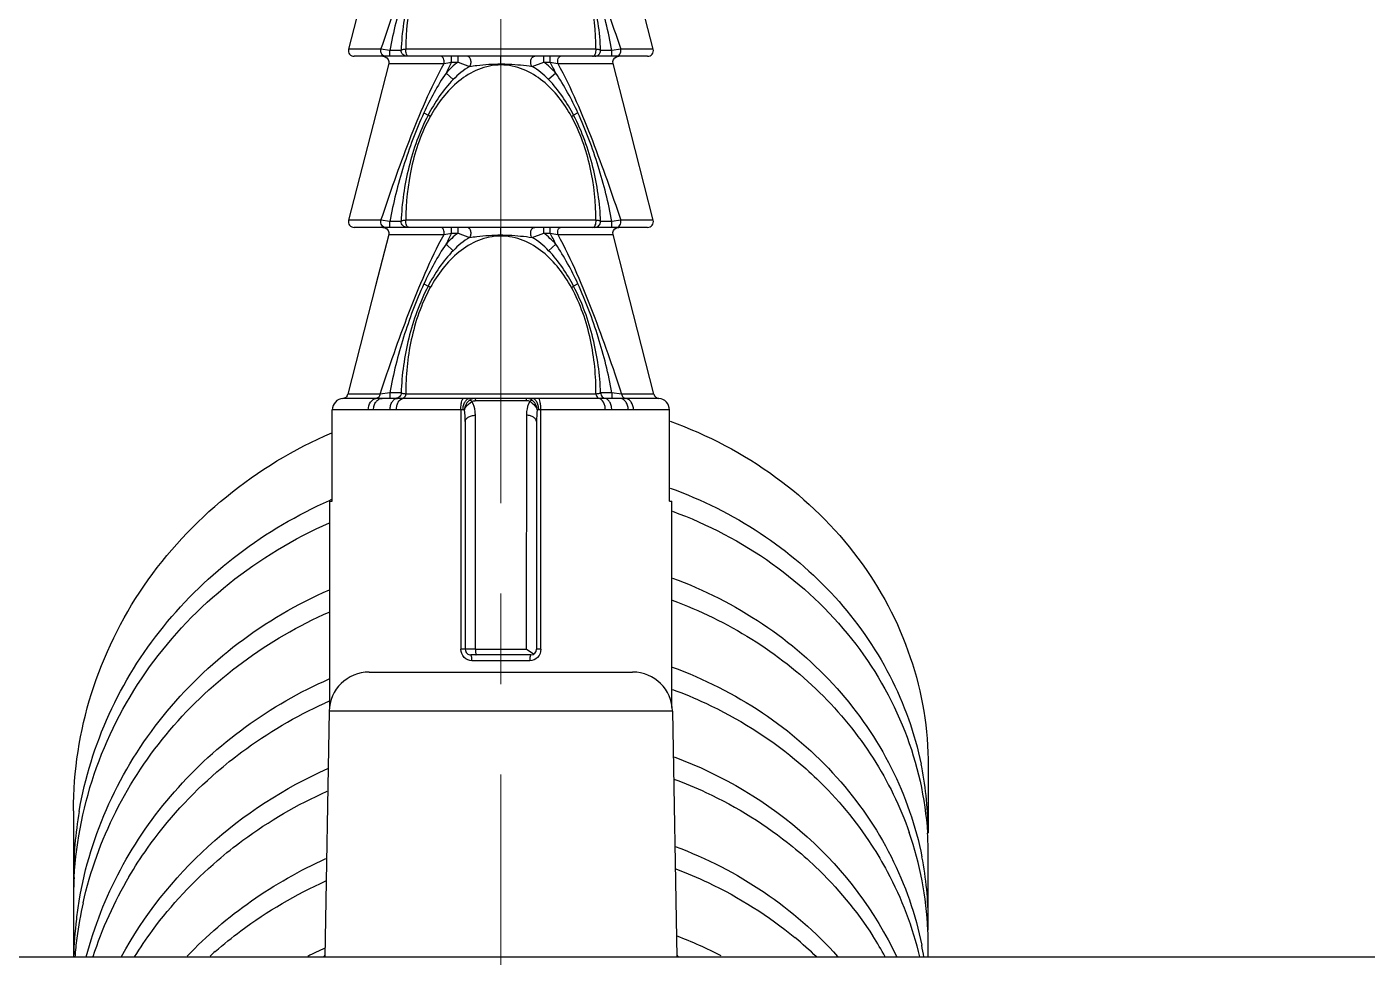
# Model space of a CAD drawing. Header units: millimetres. Extents: x 14295 to 15136, y 4961 to 5556.
# Drawn here: x 14708.73 to 14732.25, y 5344.11 to 5360.42 of the extents above; entities that cross this region are included whole.
import ezdxf

# ---------------------------------------------------------------- set-up
doc = ezdxf.new("R2010")
doc.units = ezdxf.units.MM
doc.linetypes.add('CENTER2', pattern=[28.575, 19.05, -3.175, 3.175, -3.175])
doc.linetypes.add('CENTERX2', pattern=[101.6, 63.5, -12.7, 12.7, -12.7])
doc.layers.add('CENTER', color=1, linetype='CENTERX2', lineweight=15)
doc.layers.add('벽', color=2, linetype='Continuous')

msp = doc.modelspace()

# ---------------------------------------------------------------- linework, layer by layer
at = {"linetype": 'Continuous'}
for p, q in [((14714.849, 5361.893), (14714.373, 5360.03)), ((14719.718, 5360.03), (14719.243, 5361.893)), ((14714.942, 5360.03), (14714.373, 5360.03)), ((14715.099, 5360.006), (14714.942, 5360.03)), ((14715.297, 5360.009), (14715.099, 5360.006)), ((14715.099, 5359.906), (14715.099, 5360.006)), ((14718.714, 5360.03), (14715.377, 5360.03)), ((14718.993, 5360.006), (14718.795, 5360.009)), ((14718.992, 5359.906), (14718.993, 5360.006)), ((14719.149, 5360.03), (14718.993, 5360.006)), ((14719.718, 5360.03), (14719.149, 5360.03)), ((14719.62, 5359.906), (14714.472, 5359.906)), ((14715.077, 5359.782), (14714.849, 5358.893)), ((14714.977, 5359.906), (14715.014, 5359.899)), ((14715.014, 5359.899), (14715.046, 5359.88)), ((14715.046, 5359.88), (14715.069, 5359.852)), ((14715.069, 5359.852), (14715.08, 5359.817)), ((14715.08, 5359.817), (14715.077, 5359.782)), ((14715.077, 5359.782), (14716.048, 5359.782)), ((14716.181, 5359.806), (14716.181, 5359.906)), ((14716.181, 5359.806), (14716.294, 5359.806)), ((14716.294, 5359.806), (14716.294, 5359.906)), ((14716.294, 5359.806), (14716.498, 5359.73)), ((14717.046, 5359.754), (14717.046, 5359.906)), ((14717.594, 5359.73), (14717.797, 5359.806)), ((14717.797, 5359.806), (14717.797, 5359.906)), ((14717.797, 5359.806), (14717.911, 5359.806)), ((14717.911, 5359.806), (14717.911, 5359.906)), ((14718.044, 5359.782), (14719.014, 5359.782)), ((14719.012, 5359.817), (14719.023, 5359.852)), ((14719.014, 5359.782), (14719.012, 5359.817)), ((14719.243, 5358.893), (14719.014, 5359.782)), ((14719.023, 5359.852), (14719.045, 5359.88)), ((14719.045, 5359.88), (14719.077, 5359.899)), ((14719.077, 5359.899), (14719.114, 5359.906)), ((14716.083, 5359.612), (14716.208, 5359.497)), ((14718.009, 5359.612), (14717.884, 5359.497)), ((14714.849, 5358.893), (14714.373, 5357.03)), ((14715.694, 5358.914), (14715.768, 5358.872)), ((14715.807, 5358.851), (14715.768, 5358.872)), ((14718.284, 5358.851), (14718.323, 5358.873)), ((14718.397, 5358.915), (14718.323, 5358.873)), ((14719.718, 5357.03), (14719.243, 5358.893)), ((14714.942, 5357.03), (14714.373, 5357.03)), ((14715.099, 5357.006), (14714.942, 5357.03)), ((14715.297, 5357.009), (14715.099, 5357.006)), ((14715.099, 5356.906), (14715.099, 5357.006)), ((14718.714, 5357.03), (14715.377, 5357.03)), ((14718.993, 5357.006), (14718.795, 5357.009)), ((14718.992, 5356.906), (14718.993, 5357.006)), ((14719.149, 5357.03), (14718.993, 5357.006)), ((14719.718, 5357.03), (14719.149, 5357.03)), ((14719.62, 5356.906), (14714.472, 5356.906)), ((14715.077, 5356.782), (14714.845, 5355.878)), ((14714.977, 5356.906), (14715.014, 5356.899)), ((14715.014, 5356.899), (14715.046, 5356.88)), ((14715.046, 5356.88), (14715.069, 5356.852)), ((14715.069, 5356.852), (14715.08, 5356.817)), ((14715.08, 5356.817), (14715.077, 5356.782)), ((14715.077, 5356.782), (14716.048, 5356.782)), ((14716.181, 5356.806), (14716.181, 5356.906)), ((14716.181, 5356.806), (14716.294, 5356.806)), ((14716.294, 5356.806), (14716.294, 5356.906)), ((14716.294, 5356.806), (14716.498, 5356.73)), ((14717.046, 5356.754), (14717.046, 5356.906)), ((14717.594, 5356.73), (14717.797, 5356.806)), ((14717.797, 5356.806), (14717.797, 5356.906)), ((14717.797, 5356.806), (14717.911, 5356.806)), ((14717.911, 5356.806), (14717.911, 5356.906)), ((14718.044, 5356.782), (14719.014, 5356.782)), ((14719.012, 5356.817), (14719.023, 5356.852)), ((14719.014, 5356.782), (14719.012, 5356.817)), ((14719.247, 5355.878), (14719.014, 5356.782)), ((14719.023, 5356.852), (14719.045, 5356.88)), ((14719.045, 5356.88), (14719.077, 5356.899)), ((14719.077, 5356.899), (14719.114, 5356.906)), ((14716.083, 5356.612), (14716.208, 5356.497)), ((14718.009, 5356.612), (14717.884, 5356.497)), ((14714.845, 5355.878), (14714.717, 5355.378)), ((14715.694, 5355.914), (14715.768, 5355.872)), ((14715.807, 5355.851), (14715.768, 5355.872)), ((14718.284, 5355.851), (14718.323, 5355.873)), ((14718.397, 5355.915), (14718.323, 5355.873)), ((14719.375, 5355.378), (14719.247, 5355.878)), ((14714.717, 5355.378), (14714.361, 5353.982)), ((14719.731, 5353.982), (14719.375, 5355.378)), ((14714.858, 5353.906), (14714.272, 5353.906)), ((14714.349, 5353.954), (14714.329, 5353.93)), ((14714.926, 5353.982), (14714.361, 5353.982)), ((14714.961, 5353.906), (14714.858, 5353.906)), ((14715.098, 5354.006), (14714.926, 5353.982)), ((14715.23, 5353.906), (14714.961, 5353.906)), ((14715.297, 5354.003), (14715.098, 5354.006)), ((14715.098, 5354.006), (14715.098, 5353.906)), ((14715.324, 5353.906), (14715.23, 5353.906)), ((14716.387, 5353.906), (14715.324, 5353.906)), ((14718.714, 5353.982), (14715.377, 5353.982)), ((14716.503, 5353.906), (14716.387, 5353.906)), ((14717.589, 5353.906), (14716.503, 5353.906)), ((14717.705, 5353.906), (14717.589, 5353.906)), ((14718.768, 5353.906), (14717.705, 5353.906)), ((14718.861, 5353.906), (14718.768, 5353.906)), ((14718.993, 5354.006), (14718.795, 5354.003)), ((14719.131, 5353.906), (14718.861, 5353.906)), ((14719.165, 5353.982), (14718.993, 5354.006)), ((14718.993, 5354.006), (14718.994, 5353.906)), ((14719.233, 5353.906), (14719.131, 5353.906)), ((14719.731, 5353.982), (14719.165, 5353.982)), ((14719.82, 5353.906), (14719.233, 5353.906)), ((14719.763, 5353.93), (14719.743, 5353.954)), ((14714.088, 5352.106), (14714.088, 5353.707)), ((14714.718, 5353.707), (14714.088, 5353.707)), ((14714.812, 5353.706), (14714.718, 5353.707)), ((14715.101, 5353.706), (14714.812, 5353.706)), ((14715.213, 5353.707), (14715.101, 5353.706)), ((14716.344, 5353.707), (14715.213, 5353.707)), ((14716.344, 5353.707), (14716.344, 5349.506)), ((14716.381, 5353.706), (14716.344, 5353.707)), ((14716.407, 5353.706), (14716.381, 5353.706)), ((14717.499, 5353.865), (14716.592, 5353.865)), ((14717.71, 5353.706), (14717.685, 5353.706)), ((14717.747, 5353.707), (14717.71, 5353.706)), ((14717.747, 5349.506), (14717.747, 5353.707)), ((14718.878, 5353.707), (14717.747, 5353.707)), ((14718.991, 5353.706), (14718.878, 5353.707)), ((14719.28, 5353.706), (14718.991, 5353.706)), ((14719.374, 5353.707), (14719.28, 5353.706)), ((14720.004, 5353.707), (14719.374, 5353.707)), ((14720.004, 5352.106), (14720.004, 5353.707)), ((14716.421, 5353.5), (14716.421, 5349.506)), ((14716.601, 5349.507), (14716.598, 5353.612)), ((14717.494, 5353.612), (14717.491, 5349.507)), ((14717.671, 5353.5), (14717.671, 5349.506)), ((14714.041, 5352.116), (14714.049, 5352.119)), ((14714.046, 5348.487), (14714.046, 5352.106)), ((14714.046, 5352.106), (14714.088, 5352.106)), ((14714.047, 5352.103), (14714.056, 5352.106)), ((14720.004, 5352.106), (14720.046, 5352.106)), ((14720.046, 5348.487), (14720.046, 5352.106)), ((14716.421, 5349.506), (14716.344, 5349.506)), ((14716.601, 5349.507), (14716.421, 5349.506)), ((14717.571, 5349.406), (14716.521, 5349.406)), ((14716.601, 5349.507), (14717.491, 5349.507)), ((14717.62, 5349.419), (14717.491, 5349.507)), ((14717.747, 5349.506), (14717.671, 5349.506)), ((14717.554, 5349.306), (14716.538, 5349.306)), ((14714.734, 5349.106), (14719.358, 5349.106)), ((14714.034, 5348.418), (14713.958, 5344.106)), ((14720.058, 5348.418), (14714.034, 5348.418)), ((14720.058, 5348.418), (14720.133, 5344.106)), ((14724.546, 5347.456), (14724.546, 5346.283)), ((14709.546, 5346.674), (14709.546, 5345.502)), ((14724.546, 5344.72), (14724.546, 5345.893)), ((14709.546, 5345.111), (14709.546, 5344.106)), ((14724.546, 5344.106), (14724.546, 5344.33)), ((14744.809, 5344.106), (14689.384, 5344.106)), ((14713.959, 5344.144), (14713.936, 5344.106)), ((14720.132, 5344.144), (14720.156, 5344.106))]:
    msp.add_line(p, q, dxfattribs=at)
for centre, radius, start, end in [((14712.153, 5381.508), 22.072, 280.1631, 280.5139), ((14722.11, 5356.695), 6.695, 152.3134, 154.1752), ((14711.973, 5356.69), 6.705, 25.8267, 27.6858), ((14721.768, 5380.572), 21.121, 259.4774, 259.844), ((14712.202, 5378.242), 21.802, 280.1608, 280.516), ((14722.101, 5353.699), 6.686, 152.3123, 154.1767), ((14711.993, 5353.701), 6.683, 25.8231, 27.6883), ((14721.702, 5377.211), 20.754, 259.4755, 259.8486), ((14714.262, 5354.009), 0.104, 275.3324, 292.573), ((14714.262, 5354.008), 0.103, 292.6638, 310.2499), ((14714.264, 5354.006), 0.0998, 328.1025, 345.6551), ((14719.827, 5354.006), 0.0998, 194.3449, 211.8975), ((14719.829, 5354.008), 0.103, 229.7501, 247.3362), ((14719.829, 5354.009), 0.104, 247.427, 264.6676), ((14717.272, 5344.75), 8.043, 113.4059, 113.6196), ((14716.521, 5349.506), 0.1, 180, 270.0005), ((14717.571, 5349.506), 0.1, 270, 0), ((14714.734, 5348.406), 0.7, 90, 179), ((14719.358, 5348.406), 0.7, 1, 90), ((14717.266, 5341.248), 8.027, 113.6716, 114.3396), ((14718.595, 5346.279), 5.95, 11.2906, 11.7618), ((14718.603, 5346.281), 5.942, 0.0261, 11.2894), ((14716.392, 5345.5), 6.846, 170.2374, 179.9864), ((14718.567, 5344.321), 5.979, 2.4672, 19.243), ((14718.63, 5345.892), 5.916, 0.0023, 3.7949), ((14718.608, 5344.718), 5.938, 0.0217, 11.1358), ((14716.37, 5345.502), 6.825, 180.0031, 181.4104), ((14716.377, 5345.111), 6.831, 176.7256, 179.9984), ((14716.61, 5341.915), 7.075, 149.4115, 161.9034), ((14716.392, 5343.936), 6.847, 170.3106, 172.9797), ((14716.407, 5343.544), 6.861, 167.2368, 172.4825), ((14716.378, 5343.939), 6.832, 172.9836, 178.5966), ((14718.634, 5344.72), 5.911, 358.6255, 0.0016), ((14717.457, 5337.417), 7.549, 62.7672, 69.2059), ((14718.239, 5341.054), 6.338, 28.8236, 32.6931), ((14718.647, 5344.33), 5.899, 359.9965, 2.4146), ((14716.392, 5343.546), 6.846, 172.4854, 175.2932), ((14717.253, 5336.977), 7.997, 114.3365, 116.7242), ((14717.807, 5339.129), 6.903, 46.1808, 50.4121), ((14718.586, 5343.151), 5.96, 9.2582, 11.2486), ((14717.053, 5338.444), 7.641, 131.0588, 131.9789)]:
    msp.add_arc(centre, radius, start, end, dxfattribs=at)
for points, knots in [([(14714.942, 5360.03), (14715.099, 5360.499), (14715.343, 5361.201), (14715.716, 5362.117), (14715.929, 5362.565), (14716.048, 5362.782)], [0, 0, 0, 0, 0.500014, 0.750016, 1, 1, 1, 1]), ([(14718.044, 5362.782), (14718.163, 5362.565), (14718.375, 5362.117), (14718.748, 5361.201), (14718.993, 5360.499), (14719.149, 5360.03)], [0, 0, 0, 0, 0.249984, 0.499986, 1, 1, 1, 1]), ([(14715.694, 5361.914), (14715.555, 5361.611), (14715.379, 5361.14), (14715.197, 5360.497), (14715.126, 5360.171), (14715.099, 5360.006)], [0, 0, 0, 0, 0.499916, 0.749957, 1, 1, 1, 1]), ([(14715.768, 5361.872), (14715.619, 5361.585), (14715.454, 5361.124), (14715.33, 5360.49), (14715.301, 5360.169), (14715.297, 5360.009)], [0, 0, 0, 0, 0.501413, 0.751199, 1, 1, 1, 1]), ([(14718.795, 5360.009), (14718.791, 5360.169), (14718.761, 5360.491), (14718.637, 5361.124), (14718.473, 5361.586), (14718.323, 5361.873)], [0, 0, 0, 0, 0.248799, 0.498591, 1, 1, 1, 1]), ([(14718.993, 5360.006), (14718.965, 5360.171), (14718.894, 5360.498), (14718.712, 5361.14), (14718.537, 5361.611), (14718.397, 5361.915)], [0, 0, 0, 0, 0.250042, 0.500085, 1, 1, 1, 1]), ([(14715.807, 5361.851), (14715.653, 5361.573), (14715.444, 5360.97), (14715.379, 5360.341), (14715.377, 5360.03)], [0, 0, 0, 0, 0.505805, 1, 1, 1, 1]), ([(14718.714, 5360.03), (14718.713, 5360.341), (14718.648, 5360.97), (14718.438, 5361.573), (14718.284, 5361.851)], [0, 0, 0, 0, 0.494196, 1, 1, 1, 1]), ([(14714.373, 5360.03), (14714.366, 5360.002), (14714.38, 5359.934), (14714.442, 5359.906), (14714.472, 5359.906)], [0, 0, 0, 0, 0.499383, 1, 1, 1, 1]), ([(14715.017, 5359.906), (14715.006, 5359.906), (14714.98, 5359.914), (14714.943, 5359.955), (14714.937, 5360.002), (14714.942, 5360.03)], [0, 0, 0, 0, 0.219188, 0.461716, 1, 1, 1, 1]), ([(14715.397, 5359.906), (14715.371, 5359.906), (14715.317, 5359.928), (14715.296, 5359.983), (14715.297, 5360.009)], [0, 0, 0, 0, 0.499908, 1, 1, 1, 1]), ([(14715.377, 5360.03), (14715.358, 5360.028), (14715.332, 5360.025), (14715.306, 5360.017), (14715.298, 5360.012), (14715.297, 5360.009)], [0, 0, 0, 0, 0.690597, 0.893402, 1, 1, 1, 1]), ([(14715.437, 5359.906), (14715.427, 5359.906), (14715.406, 5359.915), (14715.385, 5359.946), (14715.375, 5359.986), (14715.375, 5360.015), (14715.377, 5360.03)], [0, 0, 0, 0, 0.189502, 0.423747, 0.703402, 1, 1, 1, 1]), ([(14718.655, 5359.906), (14718.664, 5359.906), (14718.686, 5359.915), (14718.706, 5359.946), (14718.717, 5359.986), (14718.716, 5360.015), (14718.714, 5360.03)], [0, 0, 0, 0, 0.189503, 0.423748, 0.703403, 1, 1, 1, 1]), ([(14718.695, 5359.906), (14718.721, 5359.906), (14718.775, 5359.928), (14718.795, 5359.983), (14718.795, 5360.009)], [0, 0, 0, 0, 0.499908, 1, 1, 1, 1]), ([(14718.795, 5360.009), (14718.794, 5360.012), (14718.785, 5360.017), (14718.759, 5360.025), (14718.734, 5360.028), (14718.714, 5360.03)], [0, 0, 0, 0, 0.106498, 0.30909, 1, 1, 1, 1]), ([(14719.074, 5359.906), (14719.086, 5359.906), (14719.111, 5359.914), (14719.148, 5359.955), (14719.155, 5360.002), (14719.149, 5360.03)], [0, 0, 0, 0, 0.219189, 0.461717, 1, 1, 1, 1]), ([(14719.62, 5359.906), (14719.649, 5359.906), (14719.711, 5359.934), (14719.726, 5360.002), (14719.718, 5360.03)], [0, 0, 0, 0, 0.500617, 1, 1, 1, 1]), ([(14714.942, 5357.03), (14715.099, 5357.499), (14715.343, 5358.201), (14715.716, 5359.117), (14715.929, 5359.565), (14716.048, 5359.782)], [0, 0, 0, 0, 0.500014, 0.750016, 1, 1, 1, 1]), ([(14717.046, 5359.754), (14716.912, 5359.754), (14716.643, 5359.698), (14716.298, 5359.484), (14716.018, 5359.193), (14715.872, 5358.968), (14715.807, 5358.851)], [0, 0, 0, 0, 0.250277, 0.499797, 0.74937, 1, 1, 1, 1]), ([(14716.048, 5359.782), (14716.05, 5359.796), (14716.049, 5359.826), (14716.041, 5359.87), (14716.018, 5359.906), (14716, 5359.906)], [0, 0, 0, 0, 0.318177, 0.614091, 1, 1, 1, 1]), ([(14716.498, 5359.73), (14716.51, 5359.745), (14716.525, 5359.782), (14716.523, 5359.84), (14716.498, 5359.89), (14716.465, 5359.906), (14716.45, 5359.906)], [0, 0, 0, 0, 0.259552, 0.537508, 0.7898, 1, 1, 1, 1]), ([(14716.498, 5359.73), (14716.54, 5359.736), (14716.721, 5359.759), (14716.905, 5359.773), (14717.046, 5359.773)], [0, 0, 0, 0, 0.229837, 1, 1, 1, 1]), ([(14717.046, 5359.773), (14717.093, 5359.773), (14717.277, 5359.768), (14717.459, 5359.749), (14717.594, 5359.73)], [0, 0, 0, 0, 0.260003, 1, 1, 1, 1]), ([(14718.284, 5358.851), (14718.22, 5358.969), (14718.073, 5359.194), (14717.793, 5359.484), (14717.448, 5359.698), (14717.179, 5359.754), (14717.046, 5359.754)], [0, 0, 0, 0, 0.250677, 0.500316, 0.749851, 1, 1, 1, 1]), ([(14717.594, 5359.73), (14717.582, 5359.745), (14717.566, 5359.782), (14717.569, 5359.84), (14717.593, 5359.89), (14717.626, 5359.906), (14717.641, 5359.906)], [0, 0, 0, 0, 0.259551, 0.537504, 0.789794, 1, 1, 1, 1]), ([(14718.044, 5359.782), (14718.042, 5359.796), (14718.042, 5359.826), (14718.05, 5359.87), (14718.073, 5359.906), (14718.091, 5359.906)], [0, 0, 0, 0, 0.318177, 0.614092, 1, 1, 1, 1]), ([(14718.044, 5359.782), (14718.163, 5359.565), (14718.375, 5359.117), (14718.748, 5358.201), (14718.993, 5357.499), (14719.149, 5357.03)], [0, 0, 0, 0, 0.249984, 0.499986, 1, 1, 1, 1]), ([(14715.694, 5358.914), (14715.555, 5358.611), (14715.379, 5358.14), (14715.197, 5357.497), (14715.126, 5357.171), (14715.099, 5357.006)], [0, 0, 0, 0, 0.499916, 0.749957, 1, 1, 1, 1]), ([(14715.768, 5358.872), (14715.619, 5358.585), (14715.454, 5358.124), (14715.33, 5357.49), (14715.301, 5357.169), (14715.297, 5357.009)], [0, 0, 0, 0, 0.501413, 0.751199, 1, 1, 1, 1]), ([(14715.807, 5358.851), (14715.653, 5358.573), (14715.444, 5357.97), (14715.379, 5357.341), (14715.377, 5357.03)], [0, 0, 0, 0, 0.505805, 1, 1, 1, 1]), ([(14718.714, 5357.03), (14718.713, 5357.341), (14718.648, 5357.97), (14718.438, 5358.573), (14718.284, 5358.851)], [0, 0, 0, 0, 0.494196, 1, 1, 1, 1]), ([(14718.795, 5357.009), (14718.791, 5357.169), (14718.761, 5357.491), (14718.637, 5358.124), (14718.473, 5358.586), (14718.323, 5358.873)], [0, 0, 0, 0, 0.248799, 0.498591, 1, 1, 1, 1]), ([(14718.993, 5357.006), (14718.965, 5357.171), (14718.894, 5357.498), (14718.712, 5358.14), (14718.537, 5358.611), (14718.397, 5358.915)], [0, 0, 0, 0, 0.250042, 0.500085, 1, 1, 1, 1]), ([(14714.373, 5357.03), (14714.366, 5357.002), (14714.38, 5356.934), (14714.442, 5356.906), (14714.472, 5356.906)], [0, 0, 0, 0, 0.499383, 1, 1, 1, 1]), ([(14715.017, 5356.906), (14715.006, 5356.906), (14714.98, 5356.914), (14714.943, 5356.955), (14714.937, 5357.002), (14714.942, 5357.03)], [0, 0, 0, 0, 0.219188, 0.461716, 1, 1, 1, 1]), ([(14715.397, 5356.906), (14715.371, 5356.906), (14715.317, 5356.928), (14715.296, 5356.983), (14715.297, 5357.009)], [0, 0, 0, 0, 0.499908, 1, 1, 1, 1]), ([(14715.377, 5357.03), (14715.358, 5357.028), (14715.332, 5357.025), (14715.306, 5357.017), (14715.298, 5357.012), (14715.297, 5357.009)], [0, 0, 0, 0, 0.690597, 0.893402, 1, 1, 1, 1]), ([(14715.437, 5356.906), (14715.427, 5356.906), (14715.406, 5356.915), (14715.385, 5356.946), (14715.375, 5356.986), (14715.375, 5357.015), (14715.377, 5357.03)], [0, 0, 0, 0, 0.189502, 0.423747, 0.703402, 1, 1, 1, 1]), ([(14718.655, 5356.906), (14718.664, 5356.906), (14718.686, 5356.915), (14718.706, 5356.946), (14718.717, 5356.986), (14718.716, 5357.015), (14718.714, 5357.03)], [0, 0, 0, 0, 0.189503, 0.423748, 0.703403, 1, 1, 1, 1]), ([(14718.695, 5356.906), (14718.721, 5356.906), (14718.775, 5356.928), (14718.795, 5356.983), (14718.795, 5357.009)], [0, 0, 0, 0, 0.499908, 1, 1, 1, 1]), ([(14718.795, 5357.009), (14718.794, 5357.012), (14718.785, 5357.017), (14718.759, 5357.025), (14718.734, 5357.028), (14718.714, 5357.03)], [0, 0, 0, 0, 0.106498, 0.30909, 1, 1, 1, 1]), ([(14719.074, 5356.906), (14719.086, 5356.906), (14719.111, 5356.914), (14719.148, 5356.955), (14719.155, 5357.002), (14719.149, 5357.03)], [0, 0, 0, 0, 0.219189, 0.461717, 1, 1, 1, 1]), ([(14719.62, 5356.906), (14719.649, 5356.906), (14719.711, 5356.934), (14719.726, 5357.002), (14719.718, 5357.03)], [0, 0, 0, 0, 0.500617, 1, 1, 1, 1]), ([(14714.926, 5353.982), (14715.085, 5354.459), (14715.333, 5355.173), (14715.711, 5356.106), (14715.927, 5356.561), (14716.048, 5356.782)], [0, 0, 0, 0, 0.500015, 0.750017, 1, 1, 1, 1]), ([(14717.046, 5356.754), (14716.912, 5356.754), (14716.643, 5356.698), (14716.298, 5356.484), (14716.018, 5356.193), (14715.871, 5355.968), (14715.807, 5355.851)], [0, 0, 0, 0, 0.250296, 0.49982, 0.749389, 1, 1, 1, 1]), ([(14716.048, 5356.782), (14716.05, 5356.796), (14716.049, 5356.826), (14716.041, 5356.87), (14716.018, 5356.906), (14716, 5356.906)], [0, 0, 0, 0, 0.318178, 0.614092, 1, 1, 1, 1]), ([(14716.498, 5356.73), (14716.51, 5356.745), (14716.525, 5356.782), (14716.523, 5356.84), (14716.498, 5356.89), (14716.465, 5356.906), (14716.45, 5356.906)], [0, 0, 0, 0, 0.259552, 0.537509, 0.789801, 1, 1, 1, 1]), ([(14716.498, 5356.73), (14716.54, 5356.736), (14716.721, 5356.759), (14716.905, 5356.773), (14717.046, 5356.773)], [0, 0, 0, 0, 0.229839, 1, 1, 1, 1]), ([(14717.046, 5356.773), (14717.093, 5356.773), (14717.277, 5356.768), (14717.459, 5356.749), (14717.594, 5356.73)], [0, 0, 0, 0, 0.260004, 1, 1, 1, 1]), ([(14718.284, 5355.851), (14718.22, 5355.969), (14718.073, 5356.194), (14717.793, 5356.484), (14717.448, 5356.698), (14717.179, 5356.754), (14717.046, 5356.754)], [0, 0, 0, 0, 0.250677, 0.500316, 0.74985, 1, 1, 1, 1]), ([(14717.594, 5356.73), (14717.582, 5356.745), (14717.566, 5356.782), (14717.569, 5356.84), (14717.593, 5356.89), (14717.626, 5356.906), (14717.641, 5356.906)], [0, 0, 0, 0, 0.259551, 0.537504, 0.789795, 1, 1, 1, 1]), ([(14718.044, 5356.782), (14718.042, 5356.796), (14718.042, 5356.826), (14718.05, 5356.87), (14718.073, 5356.906), (14718.091, 5356.906)], [0, 0, 0, 0, 0.318177, 0.614092, 1, 1, 1, 1]), ([(14718.044, 5356.782), (14718.165, 5356.561), (14718.381, 5356.106), (14718.759, 5355.173), (14719.007, 5354.459), (14719.165, 5353.982)], [0, 0, 0, 0, 0.249983, 0.499985, 1, 1, 1, 1]), ([(14715.694, 5355.914), (14715.555, 5355.611), (14715.379, 5355.14), (14715.197, 5354.497), (14715.126, 5354.17), (14715.098, 5354.006)], [0, 0, 0, 0, 0.499916, 0.749956, 1, 1, 1, 1]), ([(14715.768, 5355.872), (14715.618, 5355.585), (14715.453, 5355.121), (14715.33, 5354.486), (14715.3, 5354.164), (14715.297, 5354.003)], [0, 0, 0, 0, 0.501414, 0.751196, 1, 1, 1, 1]), ([(14715.807, 5355.851), (14715.649, 5355.565), (14715.437, 5354.946), (14715.375, 5354.3), (14715.377, 5353.982)], [0, 0, 0, 0, 0.50612, 1, 1, 1, 1]), ([(14718.714, 5353.982), (14718.716, 5354.3), (14718.655, 5354.946), (14718.442, 5355.566), (14718.284, 5355.851)], [0, 0, 0, 0, 0.493886, 1, 1, 1, 1]), ([(14718.795, 5354.003), (14718.791, 5354.164), (14718.762, 5354.486), (14718.638, 5355.122), (14718.473, 5355.585), (14718.323, 5355.873)], [0, 0, 0, 0, 0.248801, 0.498589, 1, 1, 1, 1]), ([(14718.993, 5354.006), (14718.965, 5354.17), (14718.894, 5354.497), (14718.713, 5355.14), (14718.537, 5355.611), (14718.397, 5355.915)], [0, 0, 0, 0, 0.250042, 0.500085, 1, 1, 1, 1]), ([(14714.272, 5353.906), (14714.223, 5353.902), (14714.127, 5353.856), (14714.088, 5353.756), (14714.088, 5353.707)], [0, 0, 0, 0, 0.499954, 1, 1, 1, 1]), ([(14714.718, 5353.707), (14714.718, 5353.754), (14714.737, 5353.825), (14714.799, 5353.889), (14714.839, 5353.904), (14714.858, 5353.906)], [0, 0, 0, 0, 0.535663, 0.777504, 1, 1, 1, 1]), ([(14714.812, 5353.706), (14714.812, 5353.732), (14714.819, 5353.782), (14714.851, 5353.848), (14714.899, 5353.894), (14714.941, 5353.906), (14714.961, 5353.906)], [0, 0, 0, 0, 0.282644, 0.547386, 0.784518, 1, 1, 1, 1]), ([(14714.926, 5353.982), (14714.923, 5353.963), (14714.908, 5353.928), (14714.875, 5353.908), (14714.858, 5353.906)], [0, 0, 0, 0, 0.536771, 1, 1, 1, 1]), ([(14715.101, 5353.706), (14715.101, 5353.732), (14715.107, 5353.781), (14715.133, 5353.846), (14715.175, 5353.893), (14715.213, 5353.906), (14715.23, 5353.906)], [0, 0, 0, 0, 0.29658, 0.56834, 0.80051, 1, 1, 1, 1]), ([(14715.297, 5354.003), (14715.296, 5353.978), (14715.274, 5353.926), (14715.222, 5353.906), (14715.197, 5353.906)], [0, 0, 0, 0, 0.50007, 1, 1, 1, 1]), ([(14715.213, 5353.707), (14715.213, 5353.731), (14715.218, 5353.778), (14715.244, 5353.854), (14715.29, 5353.901), (14715.324, 5353.906)], [0, 0, 0, 0, 0.301065, 0.577718, 1, 1, 1, 1]), ([(14715.377, 5353.982), (14715.358, 5353.984), (14715.332, 5353.987), (14715.306, 5353.995), (14715.297, 5354), (14715.297, 5354.003)], [0, 0, 0, 0, 0.701316, 0.899207, 1, 1, 1, 1]), ([(14715.377, 5353.982), (14715.376, 5353.972), (14715.369, 5353.942), (14715.345, 5353.91), (14715.324, 5353.906)], [0, 0, 0, 0, 0.306518, 1, 1, 1, 1]), ([(14716.344, 5353.707), (14716.344, 5353.731), (14716.346, 5353.776), (14716.354, 5353.837), (14716.365, 5353.879), (14716.378, 5353.903), (14716.387, 5353.906)], [0, 0, 0, 0, 0.347706, 0.651377, 0.874527, 1, 1, 1, 1]), ([(14716.381, 5353.706), (14716.381, 5353.732), (14716.387, 5353.781), (14716.412, 5353.846), (14716.45, 5353.893), (14716.486, 5353.906), (14716.503, 5353.906)], [0, 0, 0, 0, 0.302961, 0.578074, 0.808117, 1, 1, 1, 1]), ([(14716.504, 5353.878), (14716.476, 5353.86), (14716.427, 5353.808), (14716.409, 5353.74), (14716.407, 5353.706)], [0, 0, 0, 0, 0.494234, 1, 1, 1, 1]), ([(14716.504, 5353.878), (14716.509, 5353.877), (14716.522, 5353.868), (14716.532, 5353.858), (14716.537, 5353.851)], [0, 0, 0, 0, 0.380343, 1, 1, 1, 1]), ([(14716.604, 5353.906), (14716.6, 5353.906), (14716.596, 5353.886), (14716.594, 5353.875), (14716.592, 5353.865)], [0, 0, 0, 0, 0.294511, 1, 1, 1, 1]), ([(14717.499, 5353.865), (14717.498, 5353.875), (14717.496, 5353.886), (14717.491, 5353.906), (14717.487, 5353.906)], [0, 0, 0, 0, 0.705489, 1, 1, 1, 1]), ([(14717.554, 5353.851), (14717.56, 5353.858), (14717.57, 5353.868), (14717.582, 5353.877), (14717.587, 5353.878)], [0, 0, 0, 0, 0.619839, 1, 1, 1, 1]), ([(14717.685, 5353.706), (14717.683, 5353.74), (14717.664, 5353.809), (14717.615, 5353.861), (14717.587, 5353.879)], [0, 0, 0, 0, 0.505777, 1, 1, 1, 1]), ([(14717.71, 5353.706), (14717.71, 5353.732), (14717.704, 5353.781), (14717.68, 5353.846), (14717.641, 5353.893), (14717.605, 5353.906), (14717.589, 5353.906)], [0, 0, 0, 0, 0.302957, 0.578067, 0.80811, 1, 1, 1, 1]), ([(14717.747, 5353.707), (14717.747, 5353.731), (14717.746, 5353.776), (14717.737, 5353.837), (14717.726, 5353.879), (14717.713, 5353.903), (14717.705, 5353.906)], [0, 0, 0, 0, 0.347707, 0.651378, 0.874528, 1, 1, 1, 1]), ([(14718.795, 5354.003), (14718.794, 5354), (14718.786, 5353.995), (14718.76, 5353.987), (14718.734, 5353.984), (14718.714, 5353.982)], [0, 0, 0, 0, 0.100661, 0.298276, 1, 1, 1, 1]), ([(14718.714, 5353.982), (14718.716, 5353.972), (14718.723, 5353.942), (14718.746, 5353.91), (14718.768, 5353.906)], [0, 0, 0, 0, 0.306518, 1, 1, 1, 1]), ([(14718.878, 5353.707), (14718.878, 5353.731), (14718.873, 5353.778), (14718.847, 5353.854), (14718.801, 5353.901), (14718.768, 5353.906)], [0, 0, 0, 0, 0.301064, 0.577717, 1, 1, 1, 1]), ([(14718.795, 5354.003), (14718.795, 5353.978), (14718.817, 5353.926), (14718.87, 5353.906), (14718.895, 5353.906)], [0, 0, 0, 0, 0.500069, 1, 1, 1, 1]), ([(14718.991, 5353.706), (14718.991, 5353.732), (14718.985, 5353.781), (14718.958, 5353.846), (14718.916, 5353.893), (14718.878, 5353.906), (14718.861, 5353.906)], [0, 0, 0, 0, 0.29658, 0.56834, 0.800511, 1, 1, 1, 1]), ([(14719.28, 5353.706), (14719.28, 5353.732), (14719.272, 5353.782), (14719.241, 5353.848), (14719.192, 5353.894), (14719.15, 5353.906), (14719.131, 5353.906)], [0, 0, 0, 0, 0.282644, 0.547387, 0.784519, 1, 1, 1, 1]), ([(14719.165, 5353.982), (14719.169, 5353.963), (14719.183, 5353.928), (14719.217, 5353.908), (14719.233, 5353.906)], [0, 0, 0, 0, 0.536771, 1, 1, 1, 1]), ([(14719.374, 5353.707), (14719.374, 5353.754), (14719.355, 5353.825), (14719.292, 5353.889), (14719.253, 5353.904), (14719.233, 5353.906)], [0, 0, 0, 0, 0.535663, 0.777505, 1, 1, 1, 1]), ([(14720.004, 5353.707), (14720.004, 5353.756), (14719.965, 5353.856), (14719.868, 5353.902), (14719.82, 5353.906)], [0, 0, 0, 0, 0.500046, 1, 1, 1, 1]), ([(14716.407, 5353.706), (14716.412, 5353.72), (14716.442, 5353.78), (14716.493, 5353.828), (14716.537, 5353.851)], [0, 0, 0, 0, 0.235597, 1, 1, 1, 1]), ([(14716.598, 5353.612), (14716.598, 5353.633), (14716.593, 5353.716), (14716.57, 5353.799), (14716.537, 5353.851)], [0, 0, 0, 0, 0.254318, 1, 1, 1, 1]), ([(14717.554, 5353.851), (14717.521, 5353.799), (14717.498, 5353.716), (14717.494, 5353.633), (14717.494, 5353.612)], [0, 0, 0, 0, 0.74571, 1, 1, 1, 1]), ([(14717.554, 5353.851), (14717.569, 5353.843), (14717.624, 5353.807), (14717.668, 5353.752), (14717.685, 5353.706)], [0, 0, 0, 0, 0.259871, 1, 1, 1, 1]), ([(14716.421, 5353.5), (14716.421, 5353.514), (14716.432, 5353.545), (14716.473, 5353.58), (14716.53, 5353.603), (14716.574, 5353.611), (14716.598, 5353.612)], [0, 0, 0, 0, 0.186893, 0.41368, 0.689512, 1, 1, 1, 1]), ([(14717.671, 5353.5), (14717.671, 5353.514), (14717.659, 5353.545), (14717.618, 5353.58), (14717.561, 5353.603), (14717.517, 5353.611), (14717.494, 5353.612)], [0, 0, 0, 0, 0.186893, 0.41368, 0.689512, 1, 1, 1, 1]), ([(14720.015, 5353.506), (14720.672, 5353.269), (14721.908, 5352.622), (14723.382, 5351.183), (14724.328, 5349.411), (14724.546, 5348.1), (14724.546, 5347.456)], [0, 0, 0, 0, 0.260865, 0.513621, 0.759004, 1, 1, 1, 1]), ([(14709.546, 5346.674), (14709.546, 5347.367), (14709.762, 5348.768), (14710.702, 5350.683), (14712.172, 5352.268), (14713.418, 5353.019), (14714.081, 5353.305)], [0, 0, 0, 0, 0.245128, 0.492795, 0.744481, 1, 1, 1, 1]), ([(14720.015, 5352.333), (14720.571, 5352.133), (14721.625, 5351.609), (14722.953, 5350.481), (14723.93, 5349.087), (14724.309, 5348.029), (14724.421, 5347.492)], [0, 0, 0, 0, 0.259616, 0.512499, 0.758792, 1, 1, 1, 1]), ([(14709.645, 5346.661), (14709.746, 5347.248), (14710.105, 5348.406), (14711.071, 5349.957), (14712.402, 5351.24), (14713.474, 5351.867), (14714.041, 5352.116)], [0, 0, 0, 0, 0.245295, 0.493442, 0.745141, 1, 1, 1, 1]), ([(14720.055, 5351.928), (14720.674, 5351.701), (14721.843, 5351.092), (14723.261, 5349.759), (14724.216, 5348.117), (14724.492, 5346.893), (14724.533, 5346.284)], [0, 0, 0, 0, 0.260453, 0.513266, 0.758972, 1, 1, 1, 1]), ([(14709.557, 5345.501), (14709.594, 5346.157), (14709.864, 5347.473), (14710.813, 5349.259), (14712.229, 5350.738), (14713.41, 5351.447), (14714.036, 5351.723)], [0, 0, 0, 0, 0.245161, 0.492998, 0.744696, 1, 1, 1, 1]), ([(14720.055, 5350.756), (14720.611, 5350.552), (14721.667, 5350.019), (14722.99, 5348.878), (14723.958, 5347.471), (14724.328, 5346.405), (14724.434, 5345.865)], [0, 0, 0, 0, 0.259638, 0.512499, 0.758761, 1, 1, 1, 1]), ([(14709.643, 5345.089), (14709.743, 5345.676), (14710.102, 5346.836), (14711.066, 5348.388), (14712.396, 5349.674), (14713.47, 5350.302), (14714.036, 5350.551)], [0, 0, 0, 0, 0.245296, 0.49344, 0.745137, 1, 1, 1, 1]), ([(14720.052, 5350.367), (14720.538, 5350.188), (14721.466, 5349.737), (14722.67, 5348.795), (14723.618, 5347.637), (14724.053, 5346.749), (14724.212, 5346.292)], [0, 0, 0, 0, 0.258568, 0.511315, 0.758173, 1, 1, 1, 1]), ([(14709.715, 5345.06), (14709.84, 5345.612), (14710.231, 5346.695), (14711.192, 5348.138), (14712.476, 5349.333), (14713.497, 5349.923), (14714.035, 5350.159)], [0, 0, 0, 0, 0.24542, 0.493707, 0.745375, 1, 1, 1, 1]), ([(14716.538, 5349.306), (14716.488, 5349.306), (14716.384, 5349.35), (14716.344, 5349.455), (14716.344, 5349.506)], [0, 0, 0, 0, 0.496628, 1, 1, 1, 1]), ([(14716.538, 5349.306), (14716.538, 5349.319), (14716.537, 5349.342), (14716.533, 5349.374), (14716.53, 5349.393), (14716.524, 5349.406), (14716.521, 5349.406)], [0, 0, 0, 0, 0.370671, 0.686736, 0.903221, 1, 1, 1, 1]), ([(14716.601, 5349.507), (14716.601, 5349.494), (14716.601, 5349.47), (14716.603, 5349.439), (14716.606, 5349.418), (14716.608, 5349.409), (14716.61, 5349.406), (14716.611, 5349.406)], [0, 0, 0, 0, 0.376508, 0.697371, 0.914015, 0.973155, 1, 1, 1, 1]), ([(14717.747, 5349.506), (14717.747, 5349.455), (14717.708, 5349.35), (14717.604, 5349.306), (14717.554, 5349.306)], [0, 0, 0, 0, 0.503371, 1, 1, 1, 1]), ([(14717.571, 5349.406), (14717.567, 5349.406), (14717.562, 5349.393), (14717.558, 5349.374), (14717.554, 5349.342), (14717.554, 5349.319), (14717.554, 5349.306)], [0, 0, 0, 0, 0.096779, 0.313264, 0.629329, 1, 1, 1, 1]), ([(14720.052, 5349.194), (14720.607, 5348.991), (14721.662, 5348.46), (14722.985, 5347.32), (14723.954, 5345.917), (14724.324, 5344.853), (14724.432, 5344.314)], [0, 0, 0, 0, 0.259629, 0.512492, 0.758761, 1, 1, 1, 1]), ([(14709.77, 5344.112), (14709.909, 5344.641), (14710.316, 5345.677), (14711.274, 5347.052), (14712.527, 5348.193), (14713.515, 5348.759), (14714.035, 5348.987)], [0, 0, 0, 0, 0.245515, 0.49389, 0.745532, 1, 1, 1, 1]), ([(14720.058, 5348.801), (14720.255, 5348.729), (14721.02, 5348.412), (14721.732, 5347.967), (14722.207, 5347.574)], [0, 0, 0, 0, 0.253753, 1, 1, 1, 1]), ([(14712.064, 5347.356), (14712.205, 5347.478), (14712.791, 5347.947), (14713.445, 5348.33), (14713.958, 5348.562)], [0, 0, 0, 0, 0.249012, 1, 1, 1, 1]), ([(14720.085, 5347.619), (14720.937, 5347.302), (14722.513, 5346.375), (14723.619, 5344.907), (14723.986, 5344.115)], [0, 0, 0, 0, 0.510409, 1, 1, 1, 1]), ([(14722.207, 5347.574), (14722.339, 5347.465), (14722.841, 5347.017), (14723.277, 5346.494), (14723.551, 5346.073)], [0, 0, 0, 0, 0.25334, 1, 1, 1, 1]), ([(14710.39, 5344.115), (14710.781, 5344.836), (14711.83, 5346.162), (14713.249, 5347.076), (14714.012, 5347.414)], [0, 0, 0, 0, 0.495435, 1, 1, 1, 1]), ([(14710.519, 5345.515), (14710.621, 5345.687), (14711.058, 5346.361), (14711.607, 5346.962), (14712.064, 5347.356)], [0, 0, 0, 0, 0.248647, 1, 1, 1, 1]), ([(14720.082, 5347.229), (14720.273, 5347.159), (14721.012, 5346.851), (14721.702, 5346.423), (14722.165, 5346.045)], [0, 0, 0, 0, 0.253613, 1, 1, 1, 1]), ([(14712.075, 5345.802), (14712.218, 5345.926), (14712.812, 5346.399), (14713.475, 5346.784), (14713.996, 5347.016)], [0, 0, 0, 0, 0.24901, 1, 1, 1, 1]), ([(14720.104, 5346.049), (14720.652, 5345.844), (14721.692, 5345.312), (14722.575, 5344.545), (14722.955, 5344.119)], [0, 0, 0, 0, 0.506555, 1, 1, 1, 1]), ([(14722.165, 5346.045), (14722.304, 5345.933), (14722.832, 5345.468), (14723.288, 5344.919), (14723.572, 5344.477)], [0, 0, 0, 0, 0.253511, 1, 1, 1, 1]), ([(14723.551, 5346.073), (14723.649, 5345.922), (14724.013, 5345.307), (14724.27, 5344.63), (14724.391, 5344.111)], [0, 0, 0, 0, 0.252847, 1, 1, 1, 1]), ([(14710.618, 5344.114), (14710.716, 5344.271), (14711.136, 5344.887), (14711.65, 5345.438), (14712.075, 5345.802)], [0, 0, 0, 0, 0.248712, 1, 1, 1, 1]), ([(14711.538, 5344.122), (14711.881, 5344.48), (14712.644, 5345.134), (14713.518, 5345.629), (14713.975, 5345.835)], [0, 0, 0, 0, 0.49759, 1, 1, 1, 1]), ([(14720.117, 5345.654), (14720.308, 5345.581), (14721.051, 5345.267), (14721.743, 5344.832), (14722.206, 5344.449)], [0, 0, 0, 0, 0.253659, 1, 1, 1, 1]), ([(14712.035, 5344.205), (14712.179, 5344.331), (14712.779, 5344.815), (14713.45, 5345.208), (14713.977, 5345.445)], [0, 0, 0, 0, 0.248991, 1, 1, 1, 1])]:
    msp.add_open_spline(points, degree=3, knots=knots, dxfattribs=at)
for points in [[(14716.294, 5359.806), (14716.218, 5359.748), (14716.148, 5359.682), (14716.083, 5359.612)], [(14718.009, 5359.612), (14717.944, 5359.682), (14717.873, 5359.748), (14717.797, 5359.806)], [(14716.083, 5359.612), (14715.932, 5359.392), (14715.806, 5359.156), (14715.694, 5358.914)], [(14716.498, 5359.73), (14716.392, 5359.666), (14716.294, 5359.586), (14716.208, 5359.497)], [(14717.884, 5359.497), (14717.797, 5359.586), (14717.7, 5359.666), (14717.594, 5359.73)], [(14718.397, 5358.915), (14718.286, 5359.156), (14718.159, 5359.392), (14718.009, 5359.612)], [(14716.208, 5359.497), (14716.03, 5359.315), (14715.885, 5359.098), (14715.768, 5358.872)], [(14718.323, 5358.873), (14718.206, 5359.099), (14718.062, 5359.315), (14717.884, 5359.497)], [(14716.294, 5356.806), (14716.218, 5356.748), (14716.148, 5356.682), (14716.083, 5356.612)], [(14716.498, 5356.73), (14716.392, 5356.666), (14716.294, 5356.586), (14716.208, 5356.497)], [(14717.884, 5356.497), (14717.797, 5356.586), (14717.7, 5356.666), (14717.594, 5356.73)], [(14718.009, 5356.612), (14717.944, 5356.682), (14717.873, 5356.748), (14717.797, 5356.806)], [(14716.083, 5356.612), (14715.932, 5356.392), (14715.806, 5356.156), (14715.694, 5355.914)], [(14716.208, 5356.497), (14716.03, 5356.315), (14715.885, 5356.098), (14715.768, 5355.872)], [(14718.323, 5355.873), (14718.206, 5356.099), (14718.062, 5356.315), (14717.884, 5356.497)], [(14718.397, 5355.915), (14718.286, 5356.156), (14718.159, 5356.392), (14718.009, 5356.612)], [(14716.604, 5353.906), (14716.57, 5353.906), (14716.533, 5353.897), (14716.504, 5353.878)], [(14717.587, 5353.879), (14717.557, 5353.897), (14717.521, 5353.906), (14717.487, 5353.906)], [(14716.421, 5353.5), (14716.421, 5353.569), (14716.418, 5353.638), (14716.407, 5353.706)], [(14716.537, 5353.851), (14716.554, 5353.861), (14716.574, 5353.865), (14716.592, 5353.865)], [(14717.554, 5353.851), (14717.538, 5353.861), (14717.518, 5353.865), (14717.499, 5353.865)], [(14717.685, 5353.706), (14717.674, 5353.638), (14717.671, 5353.569), (14717.671, 5353.5)]]:
    msp.add_open_spline(points, degree=3, dxfattribs=at)
at = {"layer": 'CENTER', "color": 1, "linetype": 'CENTER2', "ltscale": 0.5}
msp.add_line((14717.046, 5223.483), (14717.046, 5376.741), dxfattribs=at)
at = {"layer": '벽'}
msp.add_line((14755.769, 5344.106), (14355.545, 5344.106), dxfattribs=at)

doc.saveas('drawing.dxf')
